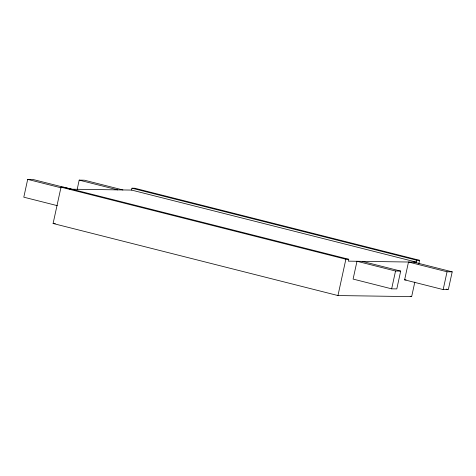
<?xml version="1.0" encoding="UTF-8"?>
<svg xmlns="http://www.w3.org/2000/svg" width="476" height="476" viewBox="0 0 476 476"><rect width="100%" height="100%" fill="white"/><g stroke="black" fill="none" stroke-linecap="round" stroke-linejoin="round"><path stroke-width="0.71" d="M71.388 189.198L32.832 179.446L27.685 179.375L23.8 197.183L57.358 205.674M414.822 282.095L411.651 296.625L337.954 295.554L53.098 223.494L61.017 187.169L63.891 187.211L348.741 259.271L348.337 261.145L416.405 262.139L416.815 260.259L419.57 260.301L418.779 263.936M77.177 189.383L79.194 180.124L84.347 180.196L122.903 189.954M69.918 189.18L131.549 190.079L131.959 188.204L134.714 188.24L419.57 260.301M337.954 295.554L345.873 259.23L348.741 259.271M391.653 288.837L395.538 271.022L400.691 271.1L396.805 288.908L391.653 288.837L353.097 279.079L356.982 261.27L395.538 271.022M404.612 279.834L408.491 262.02L447.047 271.772L452.2 271.85L448.315 289.664L443.168 289.587L404.612 279.834L406.082 279.852M443.168 289.587L447.047 271.772M53.098 223.494L55.305 223.524M131.959 188.204L416.815 260.259M131.549 190.079L416.405 262.139M413.644 262.097L452.2 271.85M79.194 180.124L117.751 189.876M362.135 261.348L400.691 271.1M61.017 187.169L345.873 259.23M27.685 179.375L61.243 187.859M446.173 289.116L447.601 289.479M410.211 296.262L411.651 296.625"/></g></svg>
